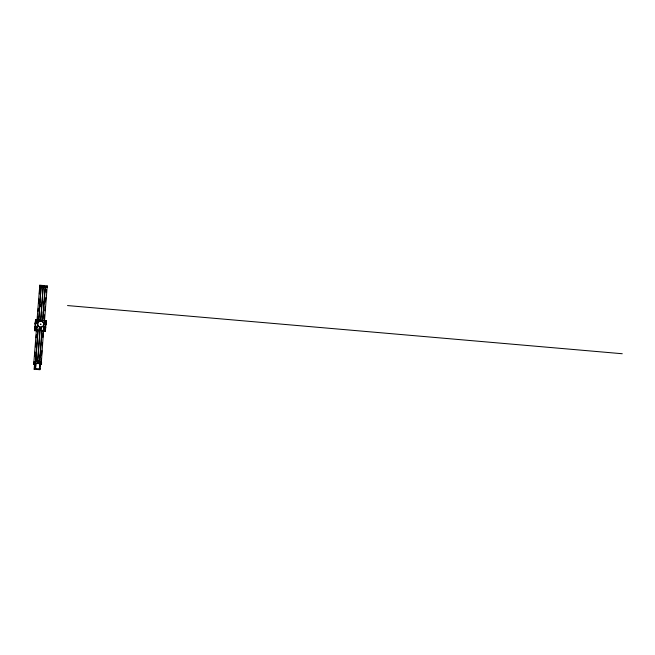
<?xml version="1.0" encoding="UTF-8"?>
<svg xmlns="http://www.w3.org/2000/svg" width="655" height="655" viewBox="0 0 655 655"><rect width="100%" height="100%" fill="white"/><g stroke="black" fill="none" stroke-linecap="round" stroke-linejoin="round"><path stroke-width="0.98" d="M34.92 329.817L35.051 329.465M34.952 329.776L45.441 330.914L46.186 320.688L35.73 319.796L35.092 324.11L35.37 323.578M35.697 323.84L35.566 322.841M35.575 321.368L36.328 320.565L36.934 320.983L36.819 320.434L35.919 321.343L36.41 320.663L36.549 321.54L37.081 321.343M45.932 321.957L45.588 322.293L46.063 321.589M35.697 323.283C36.983 322.866 36.983 322.563 35.657 322.735M36.123 329.49L35.476 329.375L36.434 329.113M35.386 326.927L35.378 327.59L36.099 326.763L36.483 327.549M36.827 321.302L36.696 321.924M44.049 329.874C46.227 328.376 43.779 331.61 44.393 329.76C45.506 330.529 44.671 329.088 44.016 330.005M44.843 323.824C46.218 323.472 43.942 323.324 45.416 323.603M44.892 328.196L44.802 328.679L44.876 327.582M45.465 321.851L45.424 321.13L44.761 321.695L45.432 322.113L45.244 321.196M36.115 329.547L35.345 329.408L35.706 328.622M36.426 328.982C35.845 330.611 34.699 326.206 36.459 327.402M35.697 323.218L36.696 322.841M36.443 320.352L35.837 321.499L36.639 321.441M36.172 322.432C36.344 323.554 36.827 321.343 36.115 320.565M45.089 330.104L44.131 330.079L44.908 328.482M44.917 324.037C43.672 322.841 46.955 323.66 44.638 323.103L44.704 322.293L44.925 323.087M44.859 330.087L44.638 329.424M45.195 330.325L44.859 330.84M35.083 326.673L34.609 330.685L35.64 319.967L46.186 320.885M34.944 327.091L34.682 330.701L36.696 330.881M35.165 324.127L35.435 320.516M35.034 330.235L35.837 319.787M35.599 330.112L36.312 329.67M35.902 328.147L36.32 329.203M36.172 328.556C37.302 329.088 34.527 330.194 36.09 329.735M36.574 322.113L36.606 321.654M36.246 328.99L36.303 328.18M34.314 362.477L33.561 362.223L34.404 362.371L33.88 362.256L36.344 330.693M36.762 323.488L39.791 285.195L47.225 285.907L44.491 321.081M39.636 286.464L39.791 285.244L39.447 286.792M34.985 363.812L34.936 364.45C32.824 364.499 34.166 360.438 36.074 361.887M36.516 330.185L36.549 328.499L35.984 328.319M34.502 362.117L34.257 363.738L35.493 363.304M34.748 356.173L35.051 352.087M35.427 346.986L35.73 342.909M36.107 337.808L36.336 334.746M37.392 320.459L37.695 316.381M38.072 311.281L38.293 308.218M38.678 303.118L38.972 299.04M39.357 293.939L39.652 289.854M33.814 363.926C32.906 363.443 35.558 363.238 34.404 361.773M36.917 329.981L37.663 319.951M34.15 369.232L34.576 363.541L35.902 363.541L35.534 368.519L34.486 368.593L34.15 369.232L39.93 369.731L40.233 363.787M33.954 363.746L34.658 363.779L34.78 363.148M40.438 285.768L41.232 285.629L39.587 285.506M34.486 368.593L34.944 362.878L34.69 364.417M34.879 366.284L34.854 364.336M34.993 368.634C36.312 366.44 34.461 362.96 35.902 363.541M41.355 363.697L35.509 363.116L35.329 361.666M35.534 361.486L37.834 330.783M38.555 320.68L41.085 286.915L39.513 286.816M35.837 361.511L38.072 330.906M38.858 320.704L41.093 286.923M35.493 368.601L35.861 363.623M38.972 329.17L39.063 327.901L41.642 328.122M37.286 357.663L37.139 359.701L37.31 357.663M39.947 330.038L37.654 361.675L40.053 330.046M40.675 320.868L43.124 287.193L40.733 320.868M39.406 362.845L41.822 330.202M42.501 321.015L44.998 287.357L41.347 287.037M39.996 356.869L40.168 354.83M43.246 313L43.418 310.961M43.926 303.822L44.098 301.775M39.709 362.87L42.182 330.136M42.804 321.048L45.359 287.283C47.152 286.923 46.759 287.741 46.53 287.504M40.266 369.092L39.341 368.937L39.75 363.869L40.487 363.82M39.758 369.052L40.012 364.008L40.291 364.712M41.134 363.959L40.233 363.967L40.233 363.328M40.823 355.837L40.97 353.798M44.753 302.782L44.9 300.743M40.291 363.533L40.397 362.1L35.616 361.683M40.987 362.87L41.29 358.793M41.592 354.707L41.895 350.63M42.272 345.529L42.501 342.467M42.878 337.366L43.173 333.289M44.237 319.001L44.532 314.924M44.835 310.838L45.138 306.761M45.514 301.66L45.817 297.575M46.194 292.474L46.423 289.42M40.823 364.581L41.028 363.812M40.397 362.1C42.46 361.478 40.602 365.596 40.708 363.918M43.623 330.562L44.36 320.532M41.216 364.377L43.648 329.154M46.341 287.414L46.98 287.414L47.168 285.891M44.286 329.408L44.147 330.382L44.998 330.488M44.573 329.555L44.63 328.744L45.547 328.196M44.638 330.734L44.941 329.842M45.367 321.228L45.391 323.382M45.547 325.027L45.752 322.325M45.244 330.791L45.482 327.639M44.499 321.54C46.202 319.075 46.48 323.914 45.637 325.027L45.915 324.495M45.563 327.418L45.375 331.045L41.879 330.726M45.85 324.626L46.038 320.999M35.82 323.087L35.73 322.309M36.762 321.302L35.968 321.032L36.795 321.605C37.556 323.996 35.624 321.703 36.123 323.071M36.058 323.202L35.91 322.743L35.779 323.193M35.452 329.735L35.509 328.785L36.336 328.957M35.681 327.959L35.64 326.984M44.139 330.145L44.867 329.743L45.293 328.065M45.547 321.859L45.449 322.268M41.265 328.368L40.52 328.589L41.183 328.851M41.085 328.9L40.856 328.343M40.856 328.458L40.774 328.867M40.053 328.163C39.095 328.646 40.225 328.818 39.546 328.458M39.447 328.687L39.988 328.622L39.521 328.171M36.058 320.68L36.754 321.155M35.689 328.024L35.878 327.246L35.845 327.844M36.05 327.934C34.191 326.125 37.916 327.639 35.779 327.68M35.951 320.328L36 320.786M35.64 327.5L35.313 326.829L35.755 326.87M44.36 327.959L45.408 327.549L45.547 328.089M45.637 323.447L45.604 323.578M44.974 322.309L45.596 321.793M35.648 322.587L35.951 321.99M37.343 320.827L36.68 321.589L36.524 320.442M35.296 329.244L35.779 328.671M36.999 320.991L36.492 321.941M36.524 327.41L36.254 327.721M36.786 327.525L36.795 326.861M40.332 324.094C41.945 324.127 39.742 324.045 40.913 324.495M44.581 321.261L45.007 322.317L44.556 321.654M44.45 323.071L44.442 323.734M43.893 329.76L44.065 329.309M44.212 328.081C46.309 326.714 43.901 329.825 44.63 328.744M45.498 323.807L45.506 323.087L44.786 323.169M45.981 321.867L45.989 321.204M45.023 330.226L44.761 329.457M45.375 330.087C44.499 328.442 44.892 328.867 45.285 330.259M45.072 328.196L44.507 327.877L44.155 328.556M40.643 328.671L41.044 328.826L40.766 328.499M36.271 329.457L36.41 329.236M44.36 328.114L44.876 328.18M35.927 321.31L36.549 321.384M41.29 328.769L41.232 328.221M36.803 321.769L37.04 320.753M36 320.893L36.246 320.794M39.529 328.654L39.955 328.663M36.148 329.67L35.362 329.547L35.714 329.776M35.869 322.587L36.729 322.407L36.123 322.301M44.36 327.737L44.761 327.623M35.91 322.072L36.254 321.548M41.06 287.136L40.217 286.972M36.762 322.162L37.163 322.719M35.886 322.841L36.688 322.94M38.064 320.426L38.604 320.541L37.712 320.393M36.868 330.521L37.9 330.677L37.196 330.538M38.391 330.3L34.838 330.112L45.531 330.742L45.162 331.438M45.907 321.417L46.186 320.688M43.017 330.881L42.428 330.824L43.795 331.029M43.115 330.898L43.5 331.078M45.015 327.713L45.097 328.54L44.36 328.646M45.432 327.827L45.711 327.303L43.959 327.148M33.888 363.787L34.117 364.254M34.682 363.779L35.182 363.361L40.258 363.713M41.208 362.788L40.929 363.214M39.341 368.937L35.534 368.519M36.148 322.44L35.845 322.759L36.066 322.268M36.631 323.095L36.729 321.507M40.659 328.237L40.651 328.875M44.81 330.349L44.155 329.923M44.614 328.646L44.335 328.27L44.777 328.564M35.91 320.418L36.443 320.017M36.737 327.615L36.205 328.008M44.63 321.171L45.359 320.77M44.499 322.981L45.228 322.571M45.621 323.988L45.858 323.005M44.155 327.59L45.08 327.23M44.196 329.162L43.967 330.145M44.442 327.95L44.802 327.959M39.857 328.818L40.512 328.081M36.688 329.137L36.664 328.671M40.946 364.319L41.601 364.319L41.159 364.565M41.142 328.925L41.314 328.466M44.081 328.073L44.843 328.425L44.147 328.261M40.25 364.712L40.954 364.483L40.381 364.835M39.775 328.949L39.906 328.45L39.529 328.704M40.504 286.923L39.783 286.784L40.618 286.898M42.338 285.613C46.022 285.539 42.706 285.924 42.69 285.907M46.554 287.389L45.842 287.25M34.093 362.371L34.494 362.174M34.297 363.206L35.509 363.116M39.734 362.231L40.864 362.33L40.192 362.338M39.963 362.493L40.856 362.493L40.397 362.387M40.364 364.565L40.888 364.598M36.041 320.27L37.114 320.36M36.156 323.365L36.95 323.144M35.566 326.689L36.541 326.567L36.827 327.336M45.334 322.235L45.711 321.621M35.476 328.9L36.205 328.966M44.286 327.443L45.408 327.451M45.326 328.515L44.499 328.728M39.971 328.851L40.291 328.294M44.835 328.663L45.13 328.032M45.023 322.915L44.499 323.717M36.074 321.973L36.877 321.949M44.917 321.359L45.531 321.499M35.722 327.025L36.459 327.533M45.506 324.012L45.072 324.159M35.599 328.384L36.033 328.237M44.442 327.778L45.228 328.032M39.488 321.359L41.068 321.114L42.55 321.711A3.078 3.021 27.9 0 1 41.969 326.927L40.381 327.173L38.907 326.575A3.078 3.021 27.9 0 1 39.488 321.359A3.078 3.021 27.9 0 0 38.915 326.55L40.397 327.14M41.183 327.164L41.953 326.951A3.078 3.021 27.9 0 0 42.534 321.736L41.06 321.147M33.839 363.042L34.494 363.001M34.985 363.5L35.362 363.656M40.618 362.502L39.742 362.256M36.246 330.505L36.606 330.513M42.166 330.89L42.518 330.857M36.295 321.736L35.828 321.392M41.101 362.976L40.921 362.731M40.299 364.033L40.635 364.115M41.208 364.475L40.88 364.606M35.026 363.23L34.019 363.206M38.08 330.783L34.903 330.276M35.779 328.679L36.377 329.08M44.982 322.669L45.703 322.923M45.318 324.069L44.597 323.807M36.254 327.926L35.812 327.975M40.97 364.581L41.109 364.385M40.127 285.973L39.57 286.071M40.929 362.985L41.715 362.935L41.052 362.755M42.943 286.333L43.836 286.407M40.217 328.99L40.291 329.08M39.857 362.469L40.217 362.371M35.002 363.312L34.347 363.271M43.476 286.661L42.64 286.546M39.701 286.456L47.135 287.111M43.713 287.373L45.793 287.553L43.991 287.398M67.531 305.566L622.25 353.733M35.575 320.09L39.071 320.393M35.796 320.254L36.246 320.295M45.432 321.097L45.883 321.13L45.506 320.893M44.949 322.587L44.548 323.898M43.901 327.271L45.645 327.418M43.058 331.274L45.072 331.446M37.949 320.352L38.653 320.491M43.451 285.711L43.975 285.76M37.851 360.749L37.793 360.856M37.793 362.297L38.727 362.559M34.895 364.27L33.986 364.098M44.425 330.374L44.876 330.284L44.27 330.161M45.105 323.013L45.572 323.423M33.7 363.926L34.478 364.344M36.107 323.161L35.902 322.612M44.982 322.121L44.859 322.014M44.335 330.325L43.95 329.874M45.211 327.41L45.531 327.893M36.836 322.039L37.155 322.522M44.777 323.881L44.622 323.373M35.624 321.81L35.542 321.548M45.752 322.841L45.883 323.48M44.278 328.573L44.065 327.877M35.37 329.596L35.214 328.925M44.548 323.848L44.409 323.259M41.216 304.608L41.06 306.655L41.232 304.608M37.04 360.709L38.645 360.864L37.04 360.709M42.984 286.931L43.607 287.005L43.025 286.923"/></g></svg>
